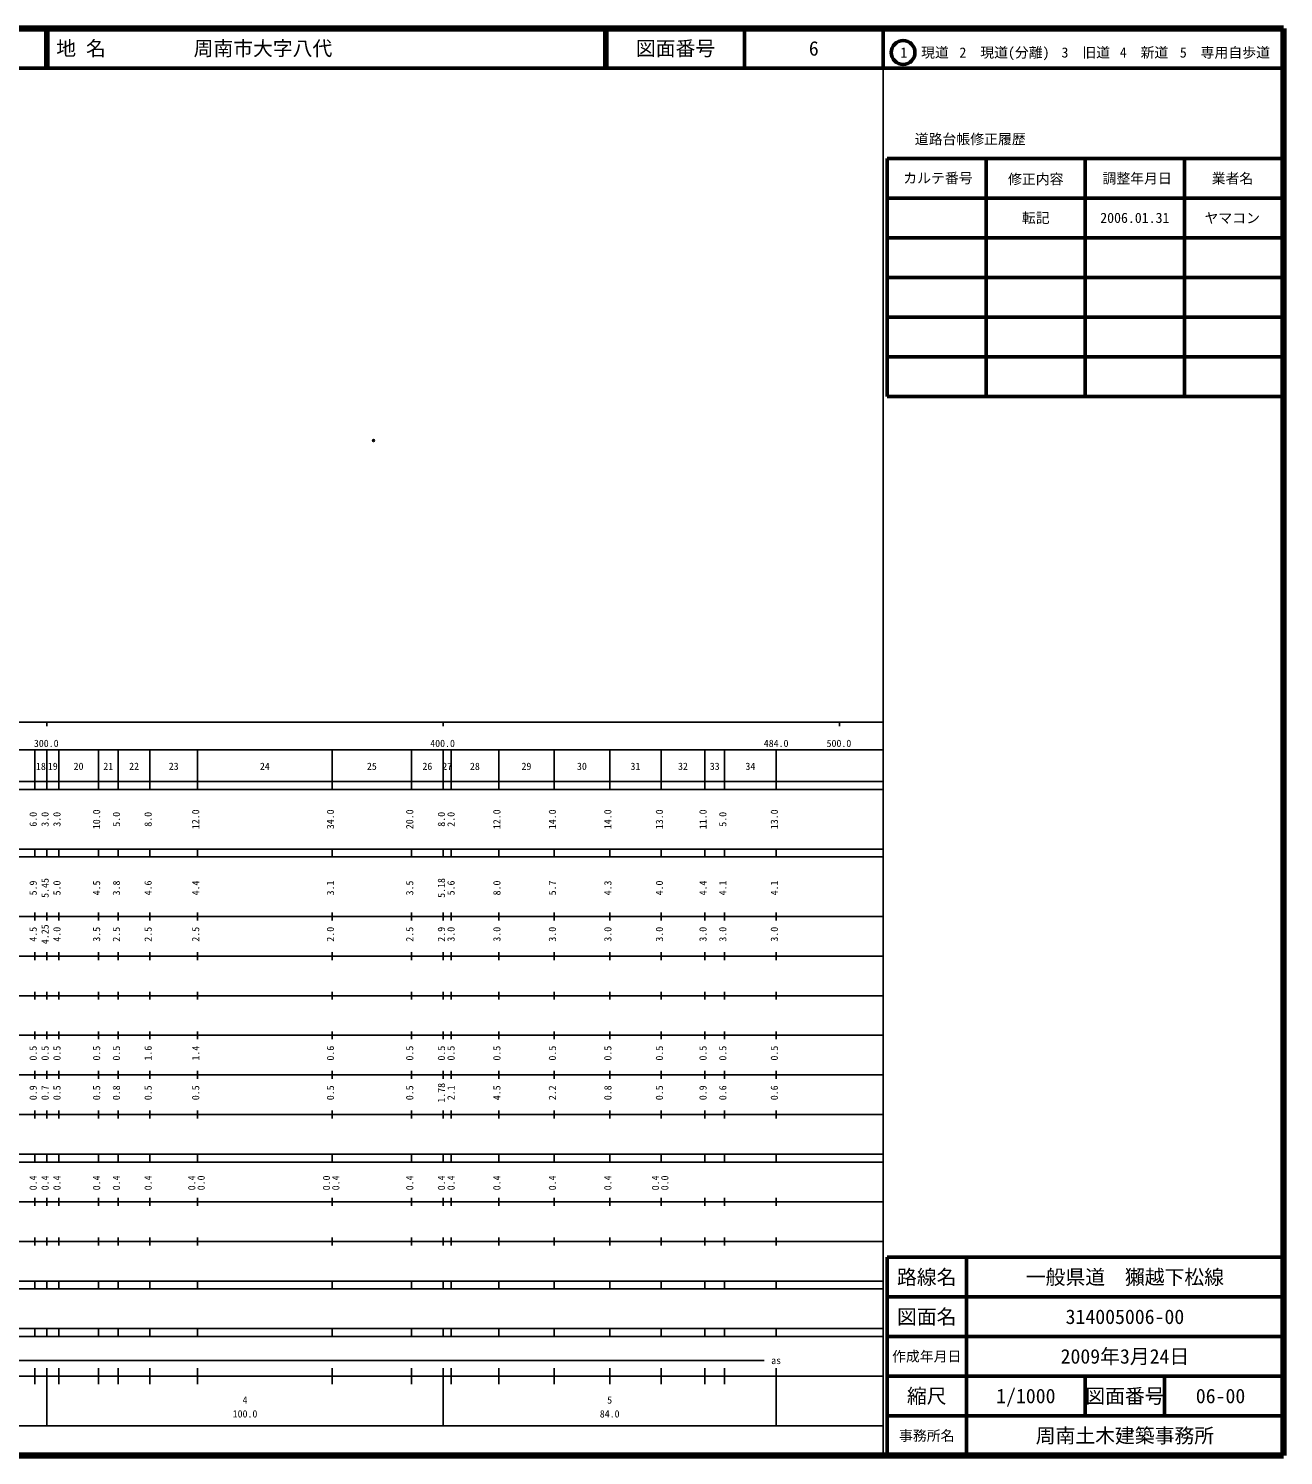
# Model space of a CAD drawing. Units: millimetres on the paper. Extents: x 40 to 680, y 20 to 380.
# Drawn here: x 363.4 to 680, y 20 to 380 of the extents above; entities that cross this region are included whole.
import ezdxf
from ezdxf.enums import TextEntityAlignment as Align

# ---------------------------------------------------------------- set-up
doc = ezdxf.new("R2010")
doc.units = ezdxf.units.MM
doc.header["$PDMODE"] = 32
doc.header["$PDSIZE"] = 0.5
doc.layers.add('M-OTRS', color=6, linetype='Continuous')
doc.layers.add('M-TTL-TXT', color=7, linetype='Continuous')
for name, color, linetype, lineweight in [('M-TTL', 2, 'Continuous', 140), ('M-TTL-BAND', 7, 'Continuous', 25), ('M-TTL-FRAM', 2, 'Continuous', 50), ('M-TTL-LINE', 7, 'Continuous', 50)]:
    doc.layers.add(name, color=color, linetype=linetype, lineweight=lineweight)
doc.styles.add('ＭＳ ゴシック', font='')
doc.styles.get('ＭＳ ゴシック').set_extended_font_data('MS Gothic')

msp = doc.modelspace()

# ---------------------------------------------------------------- linework, layer by layer
at = {"layer": 'M-OTRS'}
msp.add_point((450.427, 276.047), dxfattribs=at)
at = {"layer": 'M-TTL'}
for p, q in [((680, 380), (40, 380)), ((680, 20), (680, 380)), ((40, 20), (680, 20))]:
    msp.add_line(p, q, dxfattribs=at)
at = {"layer": 'M-TTL-BAND'}
for p, q in [((579, 20), (579, 370)), ((40, 205), (579, 205)), ((368, 205), (368, 204)), ((468, 205), (468, 204)), ((568, 205), (568, 204)), ((68, 198), (579, 198)), ((365, 188), (365, 198)), ((368, 188), (368, 198)), ((371, 188), (371, 198)), ((381, 188), (381, 198)), ((386, 188), (386, 198)), ((394, 188), (394, 198)), ((406, 188), (406, 198)), ((440, 188), (440, 198)), ((460, 188), (460, 198)), ((468, 188), (468, 198)), ((470, 188), (470, 198)), ((482, 188), (482, 198)), ((496, 188), (496, 198)), ((510, 188), (510, 198)), ((523, 188), (523, 198)), ((534, 188), (534, 198)), ((539, 188), (539, 198)), ((552, 188), (552, 198)), ((40, 190), (579, 190)), ((40, 188), (579, 188)), ((40, 173), (579, 173)), ((365, 171), (365, 173)), ((368, 171), (368, 173)), ((371, 171), (371, 173)), ((381, 171), (381, 173)), ((386, 171), (386, 173)), ((394, 171), (394, 173)), ((406, 171), (406, 173)), ((440, 171), (440, 173)), ((460, 171), (460, 173)), ((468, 171), (468, 173)), ((470, 171), (470, 173)), ((482, 171), (482, 173)), ((496, 171), (496, 173)), ((510, 171), (510, 173)), ((523, 171), (523, 173)), ((534, 171), (534, 173)), ((539, 171), (539, 173)), ((552, 171), (552, 173)), ((40, 171), (579, 171)), ((40, 156), (579, 156)), ((365, 155), (365, 157)), ((368, 155), (368, 157)), ((371, 155), (371, 157)), ((381, 155), (381, 157)), ((386, 155), (386, 157)), ((394, 155), (394, 157)), ((406, 155), (406, 157)), ((440, 155), (440, 157)), ((460, 155), (460, 157)), ((468, 155), (468, 157)), ((470, 155), (470, 157)), ((482, 155), (482, 157)), ((496, 155), (496, 157)), ((510, 155), (510, 157)), ((523, 155), (523, 157)), ((534, 155), (534, 157)), ((539, 155), (539, 157)), ((552, 155), (552, 157)), ((46, 146), (579, 146)), ((365, 145), (365, 147)), ((368, 145), (368, 147)), ((371, 145), (371, 147)), ((381, 145), (381, 147)), ((386, 145), (386, 147)), ((394, 145), (394, 147)), ((406, 145), (406, 147)), ((440, 145), (440, 147)), ((460, 145), (460, 147)), ((468, 145), (468, 147)), ((470, 145), (470, 147)), ((482, 145), (482, 147)), ((496, 145), (496, 147)), ((510, 145), (510, 147)), ((523, 145), (523, 147)), ((534, 145), (534, 147)), ((539, 145), (539, 147)), ((552, 145), (552, 147)), ((365, 135), (365, 137)), ((368, 135), (368, 137)), ((371, 135), (371, 137)), ((381, 135), (381, 137)), ((386, 135), (386, 137)), ((394, 135), (394, 137)), ((406, 135), (406, 137)), ((440, 135), (440, 137)), ((460, 135), (460, 137)), ((468, 135), (468, 137)), ((470, 135), (470, 137)), ((482, 135), (482, 137)), ((496, 135), (496, 137)), ((510, 135), (510, 137)), ((523, 135), (523, 137)), ((534, 135), (534, 137)), ((539, 135), (539, 137)), ((552, 135), (552, 137)), ((52, 136), (579, 136)), ((46, 126), (579, 126)), ((365, 125), (365, 127)), ((368, 125), (368, 127)), ((371, 125), (371, 127)), ((381, 125), (381, 127)), ((386, 125), (386, 127)), ((394, 125), (394, 127)), ((406, 125), (406, 127)), ((440, 125), (440, 127)), ((460, 125), (460, 127)), ((468, 125), (468, 127)), ((470, 125), (470, 127)), ((482, 125), (482, 127)), ((496, 125), (496, 127)), ((510, 125), (510, 127)), ((523, 125), (523, 127)), ((534, 125), (534, 127)), ((539, 125), (539, 127)), ((552, 125), (552, 127)), ((52, 116), (579, 116)), ((365, 115), (365, 117)), ((368, 115), (368, 117)), ((371, 115), (371, 117)), ((381, 115), (381, 117)), ((386, 115), (386, 117)), ((394, 115), (394, 117)), ((406, 115), (406, 117)), ((440, 115), (440, 117)), ((460, 115), (460, 117)), ((468, 115), (468, 117)), ((470, 115), (470, 117)), ((482, 115), (482, 117)), ((496, 115), (496, 117)), ((510, 115), (510, 117)), ((523, 115), (523, 117)), ((534, 115), (534, 117)), ((539, 115), (539, 117)), ((552, 115), (552, 117)), ((46, 106), (579, 106)), ((365, 105), (365, 107)), ((368, 105), (368, 107)), ((371, 105), (371, 107)), ((381, 105), (381, 107)), ((386, 105), (386, 107)), ((394, 105), (394, 107)), ((406, 105), (406, 107)), ((440, 105), (440, 107)), ((460, 105), (460, 107)), ((468, 105), (468, 107)), ((470, 105), (470, 107)), ((482, 105), (482, 107)), ((496, 105), (496, 107)), ((510, 105), (510, 107)), ((523, 105), (523, 107)), ((534, 105), (534, 107)), ((539, 105), (539, 107)), ((552, 105), (552, 107)), ((40, 96), (579, 96)), ((40, 94), (579, 94)), ((365, 94), (365, 96)), ((368, 94), (368, 96)), ((371, 94), (371, 96)), ((381, 94), (381, 96)), ((386, 94), (386, 96)), ((394, 94), (394, 96)), ((406, 94), (406, 96)), ((440, 94), (440, 96)), ((460, 94), (460, 96)), ((468, 94), (468, 96)), ((470, 94), (470, 96)), ((482, 94), (482, 96)), ((496, 94), (496, 96)), ((510, 94), (510, 96)), ((523, 94), (523, 96)), ((534, 94), (534, 96)), ((539, 94), (539, 96)), ((552, 94), (552, 96)), ((49, 84), (579, 84)), ((365, 83), (365, 85)), ((368, 83), (368, 85)), ((371, 83), (371, 85)), ((381, 83), (381, 85)), ((386, 83), (386, 85)), ((394, 83), (394, 85)), ((406, 83), (406, 85)), ((440, 83), (440, 85)), ((460, 83), (460, 85)), ((468, 83), (468, 85)), ((470, 83), (470, 85)), ((482, 83), (482, 85)), ((496, 83), (496, 85)), ((510, 83), (510, 85)), ((523, 83), (523, 85)), ((534, 83), (534, 85)), ((539, 83), (539, 85)), ((552, 83), (552, 85)), ((40, 74), (579, 74)), ((365, 73), (365, 75)), ((368, 73), (368, 75)), ((371, 73), (371, 75)), ((381, 73), (381, 75)), ((386, 73), (386, 75)), ((394, 73), (394, 75)), ((406, 73), (406, 75)), ((440, 73), (440, 75)), ((460, 73), (460, 75)), ((468, 73), (468, 75)), ((470, 73), (470, 75)), ((482, 73), (482, 75)), ((496, 73), (496, 75)), ((510, 73), (510, 75)), ((523, 73), (523, 75)), ((534, 73), (534, 75)), ((539, 73), (539, 75)), ((552, 73), (552, 75)), ((40, 64), (579, 64)), ((40, 62), (579, 62)), ((365, 62), (365, 64)), ((368, 62), (368, 64)), ((371, 62), (371, 64)), ((381, 62), (381, 64)), ((386, 62), (386, 64)), ((394, 62), (394, 64)), ((406, 62), (406, 64)), ((440, 62), (440, 64)), ((460, 62), (460, 64)), ((468, 62), (468, 64)), ((470, 62), (470, 64)), ((482, 62), (482, 64)), ((496, 62), (496, 64)), ((510, 62), (510, 64)), ((523, 62), (523, 64)), ((534, 62), (534, 64)), ((539, 62), (539, 64)), ((552, 62), (552, 64)), ((40, 52), (579, 52)), ((365, 50), (365, 52)), ((368, 50), (368, 52)), ((371, 50), (371, 52)), ((381, 50), (381, 52)), ((386, 50), (386, 52)), ((394, 50), (394, 52)), ((406, 50), (406, 52)), ((440, 50), (440, 52)), ((460, 50), (460, 52)), ((468, 50), (468, 52)), ((470, 50), (470, 52)), ((482, 50), (482, 52)), ((496, 50), (496, 52)), ((510, 50), (510, 52)), ((523, 50), (523, 52)), ((534, 50), (534, 52)), ((539, 50), (539, 52)), ((552, 50), (552, 52)), ((40, 50), (579, 50)), ((71, 44), (549, 44)), ((40, 40), (579, 40)), ((365, 38), (365, 42)), ((368, 27.5), (368, 42)), ((371, 38), (371, 42)), ((381, 38), (381, 42)), ((386, 38), (386, 42)), ((394, 38), (394, 42)), ((406, 38), (406, 42)), ((440, 38), (440, 42)), ((460, 38), (460, 42)), ((468, 27.5), (468, 42)), ((470, 38), (470, 42)), ((482, 38), (482, 42)), ((496, 38), (496, 42)), ((510, 38), (510, 42)), ((523, 38), (523, 42)), ((534, 38), (534, 42)), ((539, 38), (539, 42)), ((552, 27.5), (552, 42)), ((68, 27.5), (579, 27.5))]:
    msp.add_line(p, q, dxfattribs=at)
at = {"layer": 'M-TTL-FRAM'}
for p, q in [((580, 347.197), (580, 287.197)), ((580, 347.197), (680, 347.197)), ((580, 287.197), (680, 287.197)), ((680, 70), (580, 70)), ((580, 70), (580, 20))]:
    msp.add_line(p, q, dxfattribs=at)
at = {"layer": 'M-TTL-LINE'}
for p, q in [((367.75, 380), (367.75, 370)), ((368.25, 380), (368.25, 370)), ((508.747, 380), (508.747, 370)), ((509.247, 380), (509.247, 370)), ((543.997, 380), (543.997, 370)), ((579, 380), (579, 370)), ((40, 370), (680, 370)), ((605, 347.197), (605, 287.197)), ((630, 347.197), (630, 287.197)), ((655, 347.197), (655, 287.197)), ((580, 337.197), (680, 337.197)), ((580, 327.197), (680, 327.197)), ((580, 317.197), (680, 317.197)), ((580, 307.197), (680, 307.197)), ((580, 297.197), (680, 297.197)), ((600, 70), (600, 20)), ((680, 60), (580, 60)), ((680, 50), (580, 50)), ((680, 40), (580, 40)), ((630, 40), (630, 30)), ((650, 40), (650, 30)), ((680, 30), (580, 30))]:
    msp.add_line(p, q, dxfattribs=at)
msp.add_circle((584.031, 373.958), 3, dxfattribs=at)

# ---------------------------------------------------------------- texts
at = {"layer": 'M-TTL-BAND', "style": 'ＭＳ ゴシック'}
for s, p in [('300.0', (367.844, 198.195)), ('400.0', (467.844, 198.195)), ('484.0', (552, 198.195)), ('500.0', (567.844, 198.195)), ('18', (366.5, 192.405)), ('19', (369.5, 192.405)), ('20', (376, 192.405)), ('21', (383.5, 192.405)), ('22', (390, 192.405)), ('23', (400, 192.405)), ('24', (423, 192.405)), ('25', (450, 192.405)), ('26', (464, 192.405)), ('27', (469, 192.405)), ('28', (476, 192.405)), ('29', (489, 192.405)), ('30', (503, 192.405)), ('31', (516.5, 192.405)), ('32', (528.5, 192.405)), ('33', (536.5, 192.405)), ('34', (545.5, 192.405)), ('as', (552, 42.5)), ('4', (418, 32.523)), ('5', (510, 32.523)), ('100.0', (418, 29.033)), ('84.0', (510, 29.033))]:
    msp.add_text(s, height=1.833, dxfattribs=at).set_placement(p, align=Align.BOTTOM_CENTER)
for s, p in [('6.0', (366, 180.5)), ('3.0', (369, 180.5)), ('3.0', (372, 180.5)), ('10.0', (382, 180.5)), ('5.0', (387, 180.5)), ('8.0', (395, 180.5)), ('12.0', (407, 180.5)), ('34.0', (441, 180.5)), ('20.0', (461, 180.5)), ('8.0', (469, 180.5)), ('2.0', (471.425, 180.5)), ('12.0', (483, 180.5)), ('14.0', (497, 180.5)), ('14.0', (511, 180.5)), ('13.0', (524, 180.5)), ('11.0', (535, 180.5)), ('5.0', (540, 180.5)), ('13.0', (553, 180.5)), ('5.9', (366, 163.174)), ('5.45', (369, 163.174)), ('5.0', (372, 163.174)), ('4.5', (382, 163.174)), ('3.8', (387, 163.174)), ('4.6', (395, 163.174)), ('4.4', (407, 163.174)), ('3.1', (441, 163.174)), ('3.5', (461, 163.174)), ('5.18', (469, 163.174)), ('5.6', (471.425, 163.174)), ('8.0', (483, 163.174)), ('5.7', (497, 163.174)), ('4.3', (511, 163.174)), ('4.0', (524, 163.174)), ('4.4', (535, 163.174)), ('4.1', (540, 163.174)), ('4.1', (553, 163.174)), ('4.5', (366, 151.5)), ('4.25', (369, 151.5)), ('4.0', (372, 151.5)), ('3.5', (382, 151.5)), ('2.5', (387, 151.5)), ('2.5', (395, 151.5)), ('2.5', (407, 151.5)), ('2.0', (441, 151.5)), ('2.5', (461, 151.5)), ('2.9', (469, 151.5)), ('3.0', (471.425, 151.5)), ('3.0', (483, 151.5)), ('3.0', (497, 151.5)), ('3.0', (511, 151.5)), ('3.0', (524, 151.5)), ('3.0', (535, 151.5)), ('3.0', (540, 151.5)), ('3.0', (553, 151.5)), ('0.5', (366, 121.5)), ('0.5', (369, 121.5)), ('0.5', (372, 121.5)), ('0.5', (382, 121.5)), ('0.5', (387, 121.5)), ('1.6', (395, 121.5)), ('1.4', (407, 121.5)), ('0.6', (441, 121.5)), ('0.5', (461, 121.5)), ('0.5', (469, 121.5)), ('0.5', (471.425, 121.5)), ('0.5', (483, 121.5)), ('0.5', (497, 121.5)), ('0.5', (511, 121.5)), ('0.5', (524, 121.5)), ('0.5', (535, 121.5)), ('0.5', (540, 121.5)), ('0.5', (553, 121.5)), ('0.9', (366, 111.5)), ('0.7', (369, 111.5)), ('0.5', (372, 111.5)), ('0.5', (382, 111.5)), ('0.8', (387, 111.5)), ('0.5', (395, 111.5)), ('0.5', (407, 111.5)), ('0.5', (441, 111.5)), ('0.5', (461, 111.5)), ('1.78', (469, 111.5)), ('2.1', (471.425, 111.5)), ('4.5', (483, 111.5)), ('2.2', (497, 111.5)), ('0.8', (511, 111.5)), ('0.5', (524, 111.5)), ('0.9', (535, 111.5)), ('0.6', (540, 111.5)), ('0.6', (553, 111.5)), ('0.4', (366, 88.764)), ('0.4', (369, 88.764)), ('0.4', (372, 88.764)), ('0.4', (382, 88.764)), ('0.4', (387, 88.764)), ('0.4', (395, 88.764)), ('0.4', (406, 88.764)), ('0.0', (408.37, 88.764)), ('0.0', (440, 88.764)), ('0.4', (442.37, 88.764)), ('0.4', (461, 88.764)), ('0.4', (469, 88.764)), ('0.4', (471.425, 88.764)), ('0.4', (483, 88.764)), ('0.4', (497, 88.764)), ('0.4', (511, 88.764)), ('0.4', (523, 88.764)), ('0.0', (525.37, 88.764))]:
    msp.add_text(s, height=1.833, rotation=90, dxfattribs=at).set_placement(p, align=Align.BOTTOM_CENTER)
at = {"layer": 'M-TTL-TXT', "style": 'ＭＳ ゴシック'}
for s, p in [('地 名', (370.38, 375)), ('周南市大字八代', (405.024, 375))]:
    msp.add_text(s, height=3.666, dxfattribs=at).set_placement(p, align=Align.MIDDLE_LEFT)
for s, height, p in [('図面番号', 3.666, (526.622, 375)), ('6', 3.666, (561.497, 375)), ('1\u3000現道', 2.566, (589.448, 373.958)), ('2\u3000現道(分離)', 2.566, (609.619, 373.958)), ('3\u3000旧道', 2.566, (630.121, 373.958)), ('4\u3000新道', 2.566, (644.824, 373.958)), ('5\u3000専用自歩道', 2.566, (665.228, 373.958)), ('道路台帳修正履歴', 2.566, (600.968, 352.113)), ('カルテ番号', 2.566, (592.839, 342.277)), ('修正内容', 2.566, (617.509, 342.023)), ('調整年月日', 2.566, (643.089, 342.197)), ('業者名', 2.566, (667.134, 342.197)), ('転記', 2.566, (617.5, 332.245)), ('2006.01.31', 2.566, (642.5, 332.245)), ('ヤマコン', 2.566, (667.077, 332.189)), ('路線名', 3.666, (590, 65)), ('路線名', 3.666, (590, 65)), ('一般県道\u3000獺越下松線', 3.666, (640, 65)), ('図面名', 3.666, (590, 55)), ('図面名', 3.666, (590, 55)), ('314005006-00', 3.666, (640, 55)), ('2009年3月24日', 3.666, (640, 45)), ('作成年月日', 2.566, (590, 45)), ('作成年月日', 2.566, (590, 45)), ('縮尺', 3.666, (590, 35)), ('縮尺', 3.666, (590, 35)), ('1/1000', 3.666, (615, 35)), ('図面番号', 3.666, (640, 35)), ('図面番号', 3.666, (640, 35)), ('06-00', 3.666, (664.125, 35)), ('事務所名', 2.566, (590, 25)), ('事務所名', 2.566, (590, 25)), ('周南土木建築事務所', 3.666, (640, 25))]:
    msp.add_text(s, height=height, dxfattribs=at).set_placement(p, align=Align.MIDDLE_CENTER)

doc.saveas('drawing.dxf')
